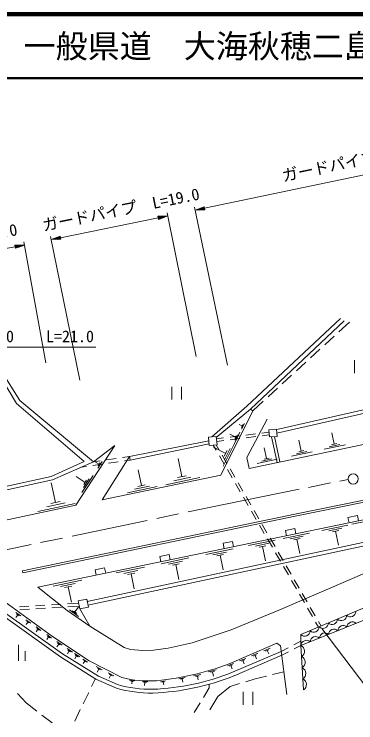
# Model space of a CAD drawing. Units: millimetres, scale not verified. Extents: x 40000 to 680000, y 20000 to 380000.
# Drawn here: x 215269 to 268597, y 269347 to 380000 of the extents above; entities that cross this region are included whole.
import ezdxf
from ezdxf.enums import TextEntityAlignment as Align

# ---------------------------------------------------------------- set-up
doc = ezdxf.new("R2010")
doc.units = ezdxf.units.MM
doc.header["$LTSCALE"] = 1000
doc.linetypes.add('CHAIN', pattern=[18.5, 12, -1.5, 3.5, -1.5])
for name, color, linetype, lineweight in [('M-BGD', 7, 'Continuous', 13), ('M-BMK', 2, 'CHAIN', 13), ('M-BMK-SRVR', 3, 'Continuous', 13), ('M-STR-HTXT', 7, 'Continuous', 13), ('M-STR-STRD', 7, 'Continuous', 13), ('M-TTL', 2, 'Continuous', 140), ('M-TTL-LINE', 7, 'Continuous', 50)]:
    doc.layers.add(name, color=color, linetype=linetype, lineweight=lineweight)
doc.layers.add('M-TTL-TXT', color=7, linetype='Continuous')
doc.styles.add('ＭＳ ゴシック', font='')
doc.styles.get('ＭＳ ゴシック').set_extended_font_data('MS Gothic')

msp = doc.modelspace()

# ---------------------------------------------------------------- linework, layer by layer
at = {"layer": 'M-BGD'}
for p, q in [((265949, 330380), (267591, 331885)), ((263737, 328354), (265211, 329705)), ((261525, 326327), (262999, 327678)), ((259313, 324301), (260787, 325652)), ((268376, 325963), (268376, 323963)), ((257101, 322274), (258575, 323625)), ((239888, 321812), (239888, 319812)), ((241388, 321812), (241388, 319812)), ((254889, 320248), (256363, 321599)), ((256246, 315135), (277299, 319959)), ((252509, 318068), (254151, 319572)), ((256289, 314563), (277413, 319404)), ((250850, 315699), (250368, 315938)), ((250962, 315925), (250738, 315473)), ((251195, 316091), (250747, 315187)), ((249845, 313955), (248908, 314420)), ((250514, 314718), (249643, 312961)), ((250179, 314336), (249744, 313458)), ((251439, 314274), (252927, 314464)), ((253919, 314591), (255049, 314735)), ((253956, 314172), (255081, 314315)), ((265222, 312867), (264842, 314652)), ((245634, 313394), (233262, 310932)), ((246837, 313688), (247967, 313832)), ((246879, 313270), (248004, 313413)), ((248959, 313958), (250447, 314148)), ((248996, 313540), (250484, 313729)), ((249953, 314175), (249736, 313736)), ((251476, 313856), (252964, 314046)), ((255445, 314012), (256305, 309980)), ((255904, 314047), (256752, 310075)), ((260082, 311761), (259713, 313497)), ((245680, 312936), (233375, 310364)), ((246799, 311918), (246335, 312720)), ((248288, 311423), (246381, 312367)), ((247217, 312021), (246786, 312765)), ((249650, 312973), (247878, 309400)), ((248969, 312198), (248083, 310411)), ((254661, 310595), (254303, 312278)), ((266990, 312777), (263643, 312065)), ((266106, 312822), (264432, 312466)), ((265640, 312956), (264803, 312778)), ((248052, 309754), (247300, 311052)), ((248469, 309857), (247718, 311156)), ((248509, 311869), (248066, 310976)), ((261802, 311673), (258547, 310981)), ((260942, 311717), (259315, 311371)), ((260489, 311848), (259676, 311675)), ((228711, 310278), (227625, 310123)), ((228526, 309713), (227980, 310069)), ((228996, 310136), (228329, 309113)), ((228693, 309969), (228359, 309457)), ((231186, 310634), (229701, 310421)), ((231497, 310094), (230012, 309881)), ((233262, 310932), (232176, 310776)), ((233344, 310359), (232487, 310236)), ((233262, 310932), (233375, 310364)), ((241446, 307792), (240853, 310637)), ((256329, 310509), (253172, 309838)), ((255495, 310552), (253917, 310216)), ((255056, 310679), (254267, 310511)), ((226548, 309384), (225691, 309261)), ((229023, 309739), (227538, 309526)), ((235150, 306381), (234638, 308843)), ((249304, 307590), (248553, 308888)), ((249722, 307694), (248970, 308992)), ((226361, 306877), (224929, 307811)), ((227595, 307987), (225844, 305301)), ((244262, 307636), (238926, 306524)), ((242854, 307714), (240186, 307158)), ((242113, 307930), (240779, 307653)), ((221716, 303751), (221055, 306844)), ((226978, 307432), (226103, 306089)), ((226580, 307213), (226142, 306542)), ((250556, 305426), (249805, 306725)), ((250974, 305530), (250222, 306828)), ((237587, 306246), (232970, 305284)), ((236369, 306313), (234060, 305833)), ((235728, 306501), (234573, 306261)), ((251809, 303263), (251057, 304561)), ((252226, 303366), (251475, 304665)), ((224781, 303597), (218980, 302358)), ((223248, 303674), (220348, 303054)), ((222441, 303906), (220990, 303596)), ((253061, 301099), (252310, 302397)), ((253479, 301203), (252727, 302501)), ((267958, 300344), (271955, 301169)), ((226668, 288270), (283740, 300524)), ((226779, 287735), (283865, 299992)), ((254313, 298935), (253562, 300234)), ((254731, 299039), (253980, 300337)), ((263308, 299383), (267359, 300220)), ((257239, 298129), (261360, 298981)), ((264376, 299322), (266402, 299741)), ((264939, 299157), (265951, 299366)), ((265445, 299261), (265891, 297101)), ((251824, 297011), (256009, 297875)), ((255566, 296772), (254814, 298070)), ((255983, 296875), (255232, 298173)), ((258326, 298068), (260387, 298493)), ((258898, 297899), (259928, 298112)), ((259413, 298006), (259867, 295807)), ((252928, 296948), (255020, 297380)), ((253509, 296777), (254555, 296993)), ((254032, 296885), (254493, 294653)), ((245166, 295636), (249429, 296516)), ((246291, 295572), (248422, 296012)), ((246882, 295398), (247948, 295618)), ((247415, 295508), (247885, 293234)), ((256818, 294608), (256067, 295906)), ((257236, 294712), (256484, 296010)), ((238213, 294199), (242556, 295096)), ((239359, 294134), (241530, 294583)), ((231200, 292751), (235625, 293665)), ((239961, 293957), (241047, 294181)), ((240504, 294069), (240983, 291752)), ((258070, 292444), (257319, 293742)), ((258488, 292548), (257737, 293846)), ((232367, 292684), (234580, 293141)), ((232981, 292503), (234088, 292732)), ((233534, 292618), (234022, 290258)), ((221329, 290711), (225840, 291643)), ((222519, 290644), (224775, 291110)), ((259323, 290281), (258571, 291579)), ((259740, 290384), (258989, 291682)), ((223145, 290459), (224273, 290692)), ((223709, 290576), (224206, 288169)), ((260575, 288117), (259824, 289415)), ((260993, 288220), (260241, 289519)), ((218580, 287616), (220077, 287703)), ((221075, 287762), (222573, 287849)), ((223571, 287908), (225337, 288011)), ((216084, 287469), (217581, 287557)), ((216175, 286999), (217673, 287087)), ((218671, 287145), (220169, 287233)), ((221167, 287291), (222664, 287379)), ((223663, 287438), (225435, 287541)), ((225319, 285942), (223907, 287013)), ((225038, 286304), (224331, 286839)), ((224932, 286532), (224579, 286799)), ((224756, 286665), (225327, 287419)), ((261828, 285953), (261076, 287251)), ((262245, 286057), (261494, 287355)), ((213163, 286301), (222483, 279642)), ((215533, 286589), (216295, 286039)), ((215841, 286212), (215548, 285806)), ((215651, 286350), (216032, 286075)), ((217112, 285451), (217864, 284909)), ((217415, 285079), (217126, 284678)), ((217227, 285215), (217603, 284944)), ((262793, 284285), (262328, 285088)), ((263177, 284447), (262746, 285191)), ((218680, 284320), (219422, 283785)), ((218980, 283954), (218694, 283558)), ((218794, 284087), (219165, 283820)), ((220350, 283116), (221082, 282589)), ((220645, 282755), (220364, 282365)), ((220462, 282887), (220828, 282623)), ((260021, 283114), (260039, 281421)), ((215965, 281521), (215965, 279021)), ((221906, 282040), (222744, 281481)), ((222251, 281649), (221953, 281202)), ((222041, 281788), (222460, 281509)), ((256957, 280504), (258050, 281065)), ((258939, 281523), (260032, 282084)), ((258984, 280882), (260039, 281421)), ((260430, 274483), (260039, 281421)), ((216965, 280521), (216965, 279021)), ((223521, 280963), (224359, 280405)), ((223865, 280572), (223568, 280125)), ((223656, 280712), (224075, 280433)), ((224676, 280193), (225514, 279635)), ((249355, 277241), (256957, 280504)), ((252320, 279794), (253301, 280204)), ((252620, 279765), (253111, 279970)), ((254216, 280586), (255214, 281002)), ((254521, 280557), (255020, 280765)), ((254771, 280661), (254993, 280129)), ((257039, 279888), (258094, 280427)), ((225021, 279802), (224723, 279355)), ((224811, 279942), (225230, 279662)), ((226009, 279304), (226723, 278829)), ((226303, 278971), (226049, 278591)), ((226124, 279090), (226481, 278852)), ((249591, 276691), (257039, 279888)), ((250439, 279009), (251405, 279412)), ((250734, 278981), (251217, 279182)), ((250976, 279082), (251191, 278566)), ((252865, 279868), (253084, 279344)), ((228077, 278119), (229028, 277632)), ((228488, 277749), (228229, 277241)), ((228250, 277870), (228726, 277627)), ((248574, 278230), (249524, 278627)), ((248864, 278203), (249339, 278401)), ((249102, 278302), (249313, 277795)), ((229951, 277161), (230838, 276707)), ((230334, 276816), (230092, 276343)), ((230112, 276929), (230556, 276702)), ((243284, 276660), (244383, 276894)), ((243590, 276572), (244140, 276689)), ((245568, 277333), (246802, 277596)), ((245912, 277234), (246528, 277366)), ((246220, 277300), (246360, 276642)), ((252871, 276216), (254642, 276636)), ((255615, 276867), (257386, 277288)), ((227336, 275002), (227943, 276250)), ((233273, 275996), (234087, 275921)), ((233467, 275868), (233874, 275831)), ((233670, 275850), (233631, 275416)), ((235232, 275816), (236155, 275732)), ((235452, 275672), (235913, 275630)), ((235682, 275651), (235637, 275159)), ((238091, 275739), (238892, 275910)), ((238314, 275675), (238715, 275760)), ((238515, 275718), (238606, 275290)), ((240971, 276228), (241937, 276434)), ((241240, 276151), (241723, 276254)), ((241481, 276202), (241591, 275687)), ((243865, 276631), (243990, 276044)), ((251415, 275768), (252871, 276216)), ((244806, 273299), (245718, 274800)), ((245718, 274800), (245718, 275375)), ((247069, 273454), (249003, 275027)), ((249003, 275027), (250459, 275475)), ((215795, 273915), (217124, 272446)), ((226024, 272304), (226899, 274103)), ((245823, 271386), (247069, 273454)), ((251019, 274176), (251019, 272176)), ((252519, 274176), (252519, 272176)), ((217124, 272446), (218805, 271165)), ((243376, 270944), (244287, 272444)), ((224711, 269606), (225586, 271405)), ((219600, 270559), (221191, 269347))]:
    msp.add_line(p, q, dxfattribs=at)
for points in [[(246104, 313990), (251589, 318797), (266184, 332481)], [(246818, 313878), (252157, 318347), (266803, 332092)], [(203669, 317059), (198019, 305226), (204839, 303700), (221274, 307292), (227625, 310123), (216155, 319687), (211568, 326887)], [(204073, 316829), (198763, 305604), (204869, 304283), (221046, 307795), (226211, 310135), (215654, 319188), (211021, 326904)], [(254737, 316744), (251569, 310787), (251948, 309061), (278953, 314758), (287243, 316323), (293654, 317423), (304485, 319054), (304165, 320452), (293157, 324357)], [(179744, 318504), (177283, 313301), (179128, 312417), (183742, 310699), (188894, 308521), (193560, 306406), (196712, 304586), (205402, 299152), (224908, 303317), (230983, 312635), (227625, 310123)], [(233262, 310932), (229014, 304154), (247524, 308008), (252509, 318068), (252157, 318347)], [(218959, 290528), (284114, 303987), (299673, 306698), (313606, 308658), (319632, 309328), (324696, 309756)], [(227065, 284454), (232446, 281130), (233426, 280796), (235339, 280652), (236992, 280712), (239312, 280999), (243066, 281860), (249164, 283880), (256816, 287065), (287666, 300333), (302293, 304569), (314196, 306971), (324696, 309756)], [(260021, 283114), (288607, 295191), (298365, 298949), (305051, 301055)], [(269010, 300867), (268837, 301704), (267368, 301400), (267541, 300564)], [(259259, 298853), (259086, 299690), (257617, 299386), (257789, 298550)], [(305451, 299198), (295931, 295839), (260039, 281421)], [(249523, 296842), (249350, 297678), (247881, 297375), (248054, 296538)], [(239624, 294797), (239451, 295634), (237981, 295330), (238154, 294493)], [(229551, 292716), (229378, 293553), (227909, 293249), (228082, 292413)], [(218959, 290528), (223550, 286893), (227065, 284454), (225518, 287141)], [(190705, 284628), (212600, 289073), (221240, 282844), (226988, 279013), (232087, 276405)], [(213403, 286847), (222822, 280116), (228420, 276654), (231411, 275314)], [(249570, 278853), (256285, 281774), (256842, 281370), (257853, 273776)], [(222483, 279642), (228038, 276190), (231249, 274738)]]:
    msp.add_lwpolyline(points, dxfattribs=at)
for points in [[(256241, 315211), (255020, 315120), (255105, 313987), (256325, 314078)], [(245580, 313938), (246800, 314060), (246928, 312779), (245708, 312657)], [(225518, 287141), (226846, 287416), (226589, 288652), (225261, 288376)]]:
    msp.add_lwpolyline(points, close=True, dxfattribs=at)
for centre, radius, start, end in [((267745, 286759), 852, 227.30047, 358.50489), ((264887, 285552), 852, 227.30047, 358.50489), ((266316, 286156), 852, 227.30047, 358.50489), ((263457, 284948), 852, 227.30047, 358.50489), ((266629, 283693), 848, 46.13527, 177.63759), ((268065, 284269), 848, 46.13527, 177.63759), ((260599, 283740), 852, 227.30047, 358.50489), ((262028, 284344), 852, 227.30047, 358.50489), ((263758, 282539), 848, 46.13527, 177.63759), ((265193, 283116), 848, 46.13527, 177.63759), ((260886, 281386), 848, 46.13527, 177.63759), ((262322, 281962), 848, 46.13527, 177.63759), ((259584, 280525), 1004, 303.3718, 63.0848), ((233211, 319814), 44108, 275.53908, 291.77145), ((259682, 278791), 1004, 303.3718, 63.0848), ((259780, 277056), 1004, 303.3718, 63.0848), ((235458, 311931), 37370, 272.22318, 291.83203), ((235458, 311931), 37969, 272.22318, 291.83203), ((236387, 293740), 17860, 256.06945, 273.47074), ((259877, 275322), 1004, 303.3718, 63.0848), ((236682, 294083), 20094, 254.311, 270.66092), ((236682, 294083), 19496, 254.311, 270.66092)]:
    msp.add_arc(centre, radius, start, end, dxfattribs=at)
at = {"layer": 'M-BMK'}
msp.add_lwpolyline([(169952, 287238), (247994, 303427), (267385, 307354)], dxfattribs=at)
at = {"layer": 'M-BMK-SRVR'}
msp.add_circle((268182, 307422), 800, dxfattribs=at)
at = {"layer": 'M-STR-HTXT'}
for p, q in [((244995, 349696), (294641, 360058)), ((248579, 325182), (243425, 349879)), ((243527, 349390), (244944, 349941)), ((243527, 349390), (244995, 349696)), ((244985, 349745), (243810, 349500)), ((244094, 349610), (244975, 349794)), ((244965, 349843), (244377, 349720)), ((244661, 349831), (244954, 349892)), ((245046, 349452), (244944, 349941)), ((243689, 326534), (239129, 348983)), ((243527, 349390), (245046, 349452)), ((245006, 349647), (243831, 349402)), ((244135, 349414), (245016, 349598)), ((245026, 349549), (244439, 349427)), ((244743, 349439), (245036, 349500)), ((222517, 345098), (237759, 348194)), ((239229, 348493), (237709, 348439)), ((237709, 348439), (237809, 347949)), ((238013, 348450), (237719, 348390)), ((237729, 348341), (238317, 348461)), ((238621, 348471), (237739, 348292)), ((237749, 348243), (238925, 348482)), ((239229, 348493), (237759, 348194)), ((237769, 348145), (238945, 348384)), ((238661, 348275), (237779, 348096)), ((237789, 348047), (238377, 348167)), ((238093, 348058), (237799, 347998)), ((239229, 348493), (237809, 347949)), ((225507, 322841), (220947, 345290)), ((221047, 344800), (222467, 345343)), ((222487, 345245), (221899, 345126)), ((222183, 345234), (222477, 345294)), ((222567, 344853), (222467, 345343)), ((220222, 325547), (216792, 344445)), ((221047, 344800), (222517, 345098)), ((221047, 344800), (222567, 344853)), ((222507, 345147), (221331, 344908)), ((222527, 345049), (221351, 344810)), ((221615, 345017), (222497, 345196)), ((221655, 344821), (222537, 345000)), ((222547, 344951), (221959, 344832)), ((222263, 344842), (222557, 344902)), ((198400, 340599), (215405, 343685)), ((216881, 343953), (215361, 343931)), ((215361, 343931), (215450, 343439)), ((215665, 343936), (215369, 343882)), ((215378, 343833), (215969, 343940)), ((216273, 343945), (215387, 343784)), ((215396, 343735), (216577, 343949)), ((216881, 343953), (215405, 343685)), ((215414, 343636), (216595, 343851)), ((216309, 343748), (215423, 343587)), ((215432, 343538), (216022, 343645)), ((215736, 343542), (215441, 343489)), ((216881, 343953), (215450, 343439))]:
    msp.add_line(p, q, dxfattribs=at)
for points in [[(196586, 298766), (196586, 328027), (228036, 328027)], [(263312, 284100), (273753, 270286), (305203, 270286)]]:
    msp.add_lwpolyline(points, dxfattribs=at)
at = {"layer": 'M-STR-STRD'}
for p, q in [((216550, 293087), (259083, 301925)), ((216615, 292774), (259148, 301612)), ((216550, 293087), (216615, 292774))]:
    msp.add_line(p, q, dxfattribs=at)
for points in [[(259083, 301925), (283662, 306930), (292582, 308559), (306485, 310731), (316418, 312006), (323142, 312682)], [(259147, 301611), (283722, 306616), (292636, 308244), (306530, 310414), (316455, 311688), (323174, 312364)]]:
    msp.add_lwpolyline(points, dxfattribs=at)
at = {"layer": 'M-TTL'}
msp.add_line((680000, 380000), (40000, 380000), dxfattribs=at)
at = {"layer": 'M-TTL-LINE'}
msp.add_line((40000, 370000), (680000, 370000), dxfattribs=at)

# ---------------------------------------------------------------- texts
at = {"layer": 'M-STR-HTXT', "style": 'ＭＳ ゴシック'}
for s, rotation, p in [('ガードパイプ  L=54.0', 11.789, (269614, 355856)), ('ガードパイプ  L=19.0', 11.482, (232212, 348052)), ('ガードパイプ  L=20.0', 10.287, (203707, 342733))]:
    msp.add_text(s, height=1833, rotation=rotation, dxfattribs=at).set_placement(p, align=Align.BOTTOM_CENTER)
msp.add_text('ヒューム管φ600\u3000\u3000L=21.0', height=1833, dxfattribs=at).set_placement((212411, 328227), align=Align.BOTTOM_CENTER)
at = {"layer": 'M-TTL-TXT', "style": 'ＭＳ ゴシック'}
msp.add_text('一般県道\u3000大海秋穂二島線', height=3666, dxfattribs=at).set_placement((216734, 375000), align=Align.MIDDLE_LEFT)

doc.saveas('drawing.dxf')
